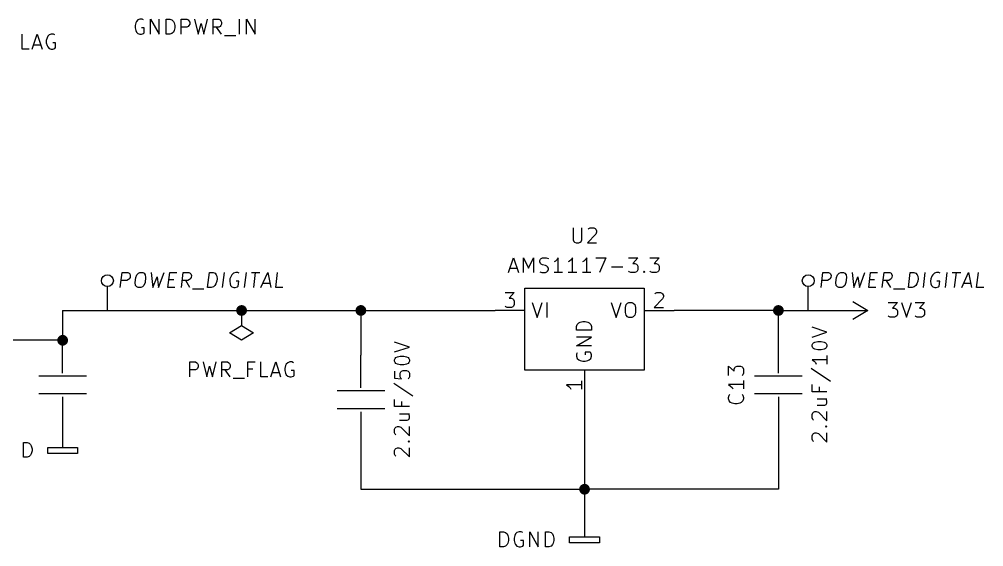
# Model space of a CAD drawing. Extents: x 0.3 to 16.3, y -11.7 to -0.2.
# Drawn here: x 5.005 to 8.238, y -3.793 to -2.023 of the extents above; entities that cross this region are included whole.
import ezdxf

# ---------------------------------------------------------------- set-up
doc = ezdxf.new("R2010")
doc.units = 0
doc.header["$MEASUREMENT"] = 0
for name, color, linetype in [('CYAN2', 4, 'CONTINUOUS'), ('GRAY1', 251, 'CONTINUOUS'), ('GREEN3', 91, 'CONTINUOUS'), ('LYELLOW', 51, 'CONTINUOUS'), ('MAGENTA2', 6, 'CONTINUOUS'), ('RED2', 1, 'CONTINUOUS'), ('RED3', 11, 'CONTINUOUS')]:
    doc.layers.add(name, color=color, linetype=linetype)

msp = doc.modelspace()

# ---------------------------------------------------------------- linework, layer by layer
at = {"layer": 'CYAN2', "linetype": 'CONTINUOUS'}
for p, q in [((5.395, -2.0347), (5.3926, -2.0442)), ((5.3974, -2.0299), (5.395, -2.0347)), ((5.4021, -2.0252), (5.3974, -2.0299)), ((5.4093, -2.0228), (5.4021, -2.0252)), ((5.4164, -2.0228), (5.4093, -2.0228)), ((5.4212, -2.0252), (5.4164, -2.0228)), ((5.445, -2.0728), (5.445, -2.0228)), ((5.445, -2.0228), (5.4736, -2.0728)), ((5.4736, -2.0728), (5.4736, -2.0228)), ((5.4974, -2.0728), (5.4974, -2.0228)), ((5.4974, -2.0228), (5.5093, -2.0228)), ((5.5093, -2.0228), (5.5164, -2.0252)), ((5.5164, -2.0252), (5.5212, -2.0299)), ((5.5212, -2.0299), (5.5236, -2.0347)), ((5.5236, -2.0347), (5.5259, -2.0442)), ((5.5474, -2.0728), (5.5474, -2.0228)), ((5.5474, -2.0228), (5.5664, -2.0228)), ((5.5664, -2.0228), (5.5712, -2.0252)), ((5.5712, -2.0252), (5.5736, -2.0276)), ((5.5736, -2.0276), (5.5759, -2.0323)), ((5.5759, -2.0323), (5.5759, -2.0395)), ((5.5926, -2.0228), (5.6045, -2.0728)), ((5.6045, -2.0728), (5.614, -2.0371)), ((5.614, -2.0371), (5.6236, -2.0728)), ((5.6236, -2.0728), (5.6355, -2.0228)), ((5.6545, -2.0728), (5.6545, -2.0228)), ((5.6545, -2.0228), (5.6736, -2.0228)), ((5.6736, -2.0228), (5.6783, -2.0252)), ((5.6783, -2.0252), (5.6807, -2.0276)), ((5.6807, -2.0276), (5.6831, -2.0323)), ((5.6831, -2.0323), (5.6831, -2.0395)), ((5.7426, -2.0728), (5.7426, -2.0228)), ((5.7664, -2.0728), (5.7664, -2.0228)), ((5.7664, -2.0228), (5.795, -2.0728)), ((5.795, -2.0728), (5.795, -2.0228)), ((5.3926, -2.0442), (5.3926, -2.0514)), ((5.3926, -2.0514), (5.395, -2.0609)), ((5.395, -2.0609), (5.3974, -2.0657)), ((5.3974, -2.0657), (5.4021, -2.0704)), ((5.4236, -2.0514), (5.414, -2.0514)), ((5.4212, -2.0704), (5.4236, -2.068)), ((5.4236, -2.068), (5.4236, -2.0514)), ((5.5212, -2.0657), (5.5164, -2.0704)), ((5.5236, -2.0609), (5.5212, -2.0657)), ((5.5259, -2.0514), (5.5236, -2.0609)), ((5.5259, -2.0442), (5.5259, -2.0514)), ((5.5664, -2.049), (5.5474, -2.049)), ((5.5712, -2.0466), (5.5664, -2.049)), ((5.5736, -2.0442), (5.5712, -2.0466)), ((5.5759, -2.0395), (5.5736, -2.0442)), ((5.6736, -2.049), (5.6545, -2.049)), ((5.6831, -2.0728), (5.6664, -2.049)), ((5.6783, -2.0466), (5.6736, -2.049)), ((5.6807, -2.0442), (5.6783, -2.0466)), ((5.6831, -2.0395), (5.6807, -2.0442)), ((5.0143, -2.1228), (5.0143, -2.0728)), ((5.0476, -2.1228), (5.0643, -2.0728)), ((5.0643, -2.0728), (5.0809, -2.1228)), ((5.0976, -2.0847), (5.0952, -2.0942)), ((5.0952, -2.0942), (5.0952, -2.1014)), ((5.0952, -2.1014), (5.0976, -2.1109)), ((5.1, -2.0799), (5.0976, -2.0847)), ((5.1048, -2.0752), (5.1, -2.0799)), ((5.1119, -2.0728), (5.1048, -2.0752)), ((5.119, -2.0728), (5.1119, -2.0728)), ((5.1262, -2.1014), (5.1167, -2.1014)), ((5.1238, -2.0752), (5.119, -2.0728)), ((5.1262, -2.118), (5.1262, -2.1014)), ((5.4021, -2.0704), (5.4093, -2.0728)), ((5.4093, -2.0728), (5.414, -2.0728)), ((5.414, -2.0728), (5.4212, -2.0704)), ((5.5093, -2.0728), (5.4974, -2.0728)), ((5.5164, -2.0704), (5.5093, -2.0728)), ((5.6926, -2.0776), (5.7307, -2.0776)), ((5.0381, -2.1228), (5.0143, -2.1228)), ((5.0524, -2.1085), (5.0762, -2.1085)), ((5.0976, -2.1109), (5.1, -2.1157)), ((5.1, -2.1157), (5.1048, -2.1204)), ((5.1048, -2.1204), (5.1119, -2.1228)), ((5.1119, -2.1228), (5.1167, -2.1228)), ((5.1167, -2.1228), (5.1238, -2.1204)), ((5.1238, -2.1204), (5.1262, -2.118)), ((6.8619, -2.7228), (6.8619, -2.7633)), ((6.8905, -2.7633), (6.8905, -2.7228)), ((6.9381, -2.7442), (6.9095, -2.7728)), ((6.9119, -2.7276), (6.9143, -2.7252)), ((6.9143, -2.7252), (6.919, -2.7228)), ((6.919, -2.7228), (6.931, -2.7228)), ((6.931, -2.7228), (6.9357, -2.7252)), ((6.9357, -2.7252), (6.9381, -2.7276)), ((6.9381, -2.7276), (6.9405, -2.7323)), ((6.9405, -2.7371), (6.9381, -2.7442)), ((6.9405, -2.7323), (6.9405, -2.7371)), ((6.8619, -2.7633), (6.8643, -2.768)), ((6.8643, -2.768), (6.8667, -2.7704)), ((6.8667, -2.7704), (6.8714, -2.7728)), ((6.8714, -2.7728), (6.8809, -2.7728)), ((6.8809, -2.7728), (6.8857, -2.7704)), ((6.8857, -2.7704), (6.8881, -2.768)), ((6.8881, -2.768), (6.8905, -2.7633)), ((6.9095, -2.7728), (6.9405, -2.7728)), ((6.6452, -2.8728), (6.6619, -2.8228)), ((6.6619, -2.8228), (6.6786, -2.8728)), ((6.6952, -2.8728), (6.6952, -2.8228)), ((6.6952, -2.8228), (6.7119, -2.8585)), ((6.7119, -2.8585), (6.7286, -2.8228)), ((6.7286, -2.8228), (6.7286, -2.8728)), ((6.75, -2.8323), (6.7524, -2.8276)), ((6.75, -2.8371), (6.75, -2.8323)), ((6.7524, -2.8419), (6.75, -2.8371)), ((6.7524, -2.8276), (6.7548, -2.8252)), ((6.7548, -2.8442), (6.7524, -2.8419)), ((6.7548, -2.8252), (6.7595, -2.8228)), ((6.7595, -2.8466), (6.7548, -2.8442)), ((6.7595, -2.8228), (6.7714, -2.8228)), ((6.7714, -2.8228), (6.7786, -2.8252)), ((6.8024, -2.8347), (6.7976, -2.8371)), ((6.8071, -2.8299), (6.8024, -2.8347)), ((6.8119, -2.8228), (6.8071, -2.8299)), ((6.8119, -2.8728), (6.8119, -2.8228)), ((6.85, -2.8347), (6.8452, -2.8371)), ((6.8548, -2.8299), (6.85, -2.8347)), ((6.8595, -2.8228), (6.8548, -2.8299)), ((6.8595, -2.8728), (6.8595, -2.8228)), ((6.8976, -2.8347), (6.8929, -2.8371)), ((6.9024, -2.8299), (6.8976, -2.8347)), ((6.9071, -2.8228), (6.9024, -2.8299)), ((6.9071, -2.8728), (6.9071, -2.8228)), ((6.9381, -2.8228), (6.9714, -2.8228)), ((6.9714, -2.8228), (6.95, -2.8728)), ((7.0476, -2.8228), (7.0786, -2.8228)), ((7.0786, -2.8228), (7.0619, -2.8419)), ((7.0619, -2.8419), (7.069, -2.8419)), ((7.069, -2.8419), (7.0738, -2.8442)), ((7.0738, -2.8442), (7.0762, -2.8466)), ((7.119, -2.8228), (7.15, -2.8228)), ((7.15, -2.8228), (7.1333, -2.8419)), ((7.1333, -2.8419), (7.1405, -2.8419)), ((7.1405, -2.8419), (7.1452, -2.8442)), ((7.1452, -2.8442), (7.1476, -2.8466)), ((6.65, -2.8585), (6.6738, -2.8585)), ((6.75, -2.8704), (6.7571, -2.8728)), ((6.7571, -2.8728), (6.7691, -2.8728)), ((6.7691, -2.849), (6.7595, -2.8466)), ((6.7738, -2.8514), (6.7691, -2.849)), ((6.7691, -2.8728), (6.7738, -2.8704)), ((6.7762, -2.8538), (6.7738, -2.8514)), ((6.7738, -2.8704), (6.7762, -2.868)), ((6.7786, -2.8585), (6.7762, -2.8538)), ((6.7762, -2.868), (6.7786, -2.8633)), ((6.7786, -2.8633), (6.7786, -2.8585)), ((6.8262, -2.8728), (6.7976, -2.8728)), ((6.8738, -2.8728), (6.8452, -2.8728)), ((6.9214, -2.8728), (6.8929, -2.8728)), ((6.9905, -2.8538), (7.0286, -2.8538)), ((7.05, -2.8704), (7.0476, -2.868)), ((7.0548, -2.8728), (7.05, -2.8704)), ((7.069, -2.8728), (7.0548, -2.8728)), ((7.0738, -2.8704), (7.069, -2.8728)), ((7.0762, -2.868), (7.0738, -2.8704)), ((7.0762, -2.8466), (7.0786, -2.8514)), ((7.0786, -2.8633), (7.0762, -2.868)), ((7.0786, -2.8514), (7.0786, -2.8633)), ((7.0976, -2.8704), (7.1, -2.868)), ((7.1, -2.8728), (7.0976, -2.8704)), ((7.1, -2.868), (7.1024, -2.8704)), ((7.1, -2.868), (7.1, -2.8728)), ((7.1024, -2.8704), (7.1, -2.8728)), ((7.1214, -2.8704), (7.119, -2.868)), ((7.1262, -2.8728), (7.1214, -2.8704)), ((7.1405, -2.8728), (7.1262, -2.8728)), ((7.1452, -2.8704), (7.1405, -2.8728)), ((7.1476, -2.868), (7.1452, -2.8704)), ((7.1476, -2.8466), (7.15, -2.8514)), ((7.15, -2.8633), (7.1476, -2.868)), ((7.15, -2.8514), (7.15, -2.8633)), ((6.7248, -2.9731), (6.7414, -3.0231)), ((6.7414, -3.0231), (6.7581, -2.9731)), ((6.7748, -3.0231), (6.7748, -2.9731)), ((6.9895, -2.9731), (7.0062, -3.0231)), ((7.0062, -3.0231), (7.0229, -2.9731)), ((7.0443, -2.9755), (7.049, -2.9731)), ((7.049, -2.9731), (7.0586, -2.9731)), ((7.0586, -2.9731), (7.0633, -2.9755)), ((7.9181, -2.9728), (7.949, -2.9728)), ((7.949, -2.9728), (7.9324, -2.9919)), ((7.9633, -2.9728), (7.98, -3.0228)), ((7.98, -3.0228), (7.9967, -2.9728)), ((8.0086, -2.9728), (8.0395, -2.9728)), ((8.0395, -2.9728), (8.0229, -2.9919)), ((7.0371, -2.9898), (7.0395, -2.9803)), ((7.0371, -3.0065), (7.0371, -2.9898)), ((7.0395, -3.016), (7.0371, -3.0065)), ((7.0395, -2.9803), (7.0443, -2.9755)), ((7.0633, -2.9755), (7.0681, -2.9803)), ((7.0681, -2.9803), (7.0705, -2.9898)), ((7.0705, -3.0065), (7.0681, -3.016)), ((7.0705, -2.9898), (7.0705, -3.0065)), ((7.9324, -2.9919), (7.9395, -2.9919)), ((7.9395, -2.9919), (7.9443, -2.9942)), ((7.9443, -2.9942), (7.9467, -2.9966)), ((7.9467, -2.9966), (7.949, -3.0014)), ((7.949, -3.0014), (7.949, -3.0133)), ((8.0229, -2.9919), (8.03, -2.9919)), ((8.03, -2.9919), (8.0348, -2.9942)), ((8.0348, -2.9942), (8.0371, -2.9966)), ((8.0371, -2.9966), (8.0395, -3.0014)), ((8.0395, -3.0014), (8.0395, -3.0133)), ((6.8803, -3.0419), (6.885, -3.0395)), ((6.885, -3.0395), (6.8946, -3.0371)), ((6.8946, -3.0371), (6.9017, -3.0371)), ((6.9017, -3.0371), (6.9112, -3.0395)), ((6.9112, -3.0395), (6.916, -3.0419)), ((7.0443, -3.0208), (7.0395, -3.016)), ((7.049, -3.0231), (7.0443, -3.0208)), ((7.0586, -3.0231), (7.049, -3.0231)), ((7.0633, -3.0208), (7.0586, -3.0231)), ((7.0681, -3.016), (7.0633, -3.0208)), ((7.9205, -3.0204), (7.9181, -3.018)), ((7.9252, -3.0228), (7.9205, -3.0204)), ((7.9395, -3.0228), (7.9252, -3.0228)), ((7.9443, -3.0204), (7.9395, -3.0228)), ((7.9467, -3.018), (7.9443, -3.0204)), ((7.949, -3.0133), (7.9467, -3.018)), ((8.011, -3.0204), (8.0086, -3.018)), ((8.0157, -3.0228), (8.011, -3.0204)), ((8.03, -3.0228), (8.0157, -3.0228)), ((8.0348, -3.0204), (8.03, -3.0228)), ((8.0371, -3.018), (8.0348, -3.0204)), ((8.0395, -3.0133), (8.0371, -3.018)), ((6.8731, -3.0538), (6.8755, -3.0467)), ((6.8731, -3.0657), (6.8731, -3.0538)), ((6.9231, -3.0657), (6.8731, -3.0657)), ((6.8755, -3.0467), (6.8803, -3.0419)), ((6.916, -3.0419), (6.9208, -3.0467)), ((6.9208, -3.0467), (6.9231, -3.0538)), ((6.9231, -3.0538), (6.9231, -3.0657)), ((7.7128, -3.0726), (7.6628, -3.0559)), ((6.8731, -3.1181), (6.9231, -3.0895)), ((6.9231, -3.0895), (6.8731, -3.0895)), ((7.6628, -3.0893), (7.7128, -3.0726)), ((7.6723, -3.1059), (7.6818, -3.1036)), ((7.6818, -3.1036), (7.6938, -3.1036)), ((7.6938, -3.1036), (7.7033, -3.1059)), ((6.3128, -3.1226), (6.2628, -3.1059)), ((6.2628, -3.1393), (6.3128, -3.1226)), ((6.9231, -3.1181), (6.8731, -3.1181)), ((7.6628, -3.1155), (7.6652, -3.1107)), ((7.6628, -3.1202), (7.6628, -3.1155)), ((7.6652, -3.125), (7.6628, -3.1202)), ((7.6652, -3.1107), (7.6676, -3.1083)), ((7.6676, -3.1274), (7.6652, -3.125)), ((7.6676, -3.1083), (7.6723, -3.1059)), ((7.6723, -3.1298), (7.6676, -3.1274)), ((7.6818, -3.1321), (7.6723, -3.1298)), ((7.6938, -3.1321), (7.6818, -3.1321)), ((7.7033, -3.1298), (7.6938, -3.1321)), ((7.7033, -3.1059), (7.708, -3.1083)), ((7.708, -3.1274), (7.7033, -3.1298)), ((7.708, -3.1083), (7.7104, -3.1107)), ((7.7104, -3.125), (7.708, -3.1274)), ((7.7104, -3.1107), (7.7128, -3.1155)), ((7.7128, -3.1202), (7.7104, -3.125)), ((7.7128, -3.1155), (7.7128, -3.1202)), ((6.2628, -3.1655), (6.2652, -3.1607)), ((6.2628, -3.1702), (6.2628, -3.1655)), ((6.2652, -3.1607), (6.2676, -3.1583)), ((6.2676, -3.1583), (6.2723, -3.1559)), ((6.2723, -3.1559), (6.2818, -3.1536)), ((6.2818, -3.1536), (6.2938, -3.1536)), ((6.2938, -3.1536), (6.3033, -3.1559)), ((6.3033, -3.1559), (6.308, -3.1583)), ((6.308, -3.1583), (6.3104, -3.1607)), ((6.3104, -3.1607), (6.3128, -3.1655)), ((6.3128, -3.1655), (6.3128, -3.1702)), ((6.8755, -3.1419), (6.8731, -3.1467)), ((6.8731, -3.1467), (6.8731, -3.1538)), ((6.8731, -3.1538), (6.8755, -3.1609)), ((6.8755, -3.1609), (6.8803, -3.1657)), ((6.8803, -3.1657), (6.885, -3.1681)), ((6.885, -3.1681), (6.8946, -3.1705)), ((6.9184, -3.1395), (6.9017, -3.1395)), ((6.9017, -3.1395), (6.9017, -3.149)), ((6.9017, -3.1705), (6.9112, -3.1681)), ((6.9112, -3.1681), (6.916, -3.1657)), ((6.916, -3.1657), (6.9208, -3.1609)), ((6.9208, -3.1419), (6.9184, -3.1395)), ((6.9231, -3.149), (6.9208, -3.1419)), ((6.9208, -3.1609), (6.9231, -3.1538)), ((6.9231, -3.1538), (6.9231, -3.149)), ((7.7128, -3.1655), (7.6628, -3.1655)), ((7.6628, -3.1655), (7.6699, -3.1702)), ((7.7128, -3.1512), (7.7128, -3.1798)), ((5.5762, -3.2228), (5.5762, -3.1728)), ((5.5762, -3.1728), (5.5952, -3.1728)), ((5.5952, -3.199), (5.5762, -3.199)), ((5.5952, -3.1728), (5.6, -3.1752)), ((5.6, -3.1966), (5.5952, -3.199)), ((5.6, -3.1752), (5.6024, -3.1776)), ((5.6024, -3.1942), (5.6, -3.1966)), ((5.6024, -3.1776), (5.6048, -3.1823)), ((5.6048, -3.1895), (5.6024, -3.1942)), ((5.6048, -3.1823), (5.6048, -3.1895)), ((5.6214, -3.1728), (5.6333, -3.2228)), ((5.6333, -3.2228), (5.6429, -3.1871)), ((5.6429, -3.1871), (5.6524, -3.2228)), ((5.6524, -3.2228), (5.6643, -3.1728)), ((5.6833, -3.2228), (5.6833, -3.1728)), ((5.6833, -3.1728), (5.7024, -3.1728)), ((5.7024, -3.199), (5.6833, -3.199)), ((5.7119, -3.2228), (5.6952, -3.199)), ((5.7024, -3.1728), (5.7071, -3.1752)), ((5.7071, -3.1966), (5.7024, -3.199)), ((5.7071, -3.1752), (5.7095, -3.1776)), ((5.7095, -3.1942), (5.7071, -3.1966)), ((5.7095, -3.1776), (5.7119, -3.1823)), ((5.7119, -3.1895), (5.7095, -3.1942)), ((5.7119, -3.1823), (5.7119, -3.1895)), ((5.7714, -3.2228), (5.7714, -3.1728)), ((5.7714, -3.1728), (5.7952, -3.1728)), ((5.7881, -3.1966), (5.7714, -3.1966)), ((5.8143, -3.2228), (5.8143, -3.1728)), ((5.8476, -3.2228), (5.8643, -3.1728)), ((5.8643, -3.1728), (5.8809, -3.2228)), ((5.8976, -3.1847), (5.8952, -3.1942)), ((5.8952, -3.1942), (5.8952, -3.2014)), ((5.8952, -3.2014), (5.8976, -3.2109)), ((5.9, -3.1799), (5.8976, -3.1847)), ((5.9048, -3.1752), (5.9, -3.1799)), ((5.9119, -3.1728), (5.9048, -3.1752)), ((5.919, -3.1728), (5.9119, -3.1728)), ((5.9262, -3.2014), (5.9167, -3.2014)), ((5.9238, -3.1752), (5.919, -3.1728)), ((5.9262, -3.218), (5.9262, -3.2014)), ((6.2652, -3.175), (6.2628, -3.1702)), ((6.2676, -3.1774), (6.2652, -3.175)), ((6.2723, -3.1798), (6.2676, -3.1774)), ((6.2818, -3.1821), (6.2723, -3.1798)), ((6.2938, -3.1821), (6.2818, -3.1821)), ((6.2866, -3.2036), (6.2914, -3.2012)), ((6.2914, -3.2012), (6.3033, -3.2012)), ((6.3033, -3.1798), (6.2938, -3.1821)), ((6.308, -3.1774), (6.3033, -3.1798)), ((6.3033, -3.2012), (6.308, -3.2036)), ((6.3104, -3.175), (6.308, -3.1774)), ((6.3128, -3.1702), (6.3104, -3.175)), ((6.8946, -3.1705), (6.9017, -3.1705)), ((7.3828, -3.2179), (7.3828, -3.1869)), ((7.3828, -3.1869), (7.4018, -3.2036)), ((7.4018, -3.1964), (7.4042, -3.1917)), ((7.4018, -3.2036), (7.4018, -3.1964)), ((7.4042, -3.1917), (7.4066, -3.1893)), ((7.4066, -3.1893), (7.4114, -3.1869)), ((7.4114, -3.1869), (7.4233, -3.1869)), ((7.4233, -3.1869), (7.428, -3.1893)), ((7.428, -3.1893), (7.4304, -3.1917)), ((7.4304, -3.1917), (7.4328, -3.1964)), ((7.4328, -3.1964), (7.4328, -3.2107)), ((7.6604, -3.194), (7.7247, -3.2369)), ((7.6699, -3.1702), (7.6747, -3.175)), ((7.6747, -3.175), (7.6771, -3.1798)), ((5.7214, -3.2276), (5.7595, -3.2276)), ((5.8381, -3.2228), (5.8143, -3.2228)), ((5.8524, -3.2085), (5.8762, -3.2085)), ((5.8976, -3.2109), (5.9, -3.2157)), ((5.9, -3.2157), (5.9048, -3.2204)), ((5.9048, -3.2204), (5.9119, -3.2228)), ((5.9119, -3.2228), (5.9167, -3.2228)), ((5.9167, -3.2228), (5.9238, -3.2204)), ((5.9238, -3.2204), (5.9262, -3.218)), ((6.2628, -3.2036), (6.2628, -3.2274)), ((6.2628, -3.2274), (6.2866, -3.2298)), ((6.2818, -3.2107), (6.2842, -3.2059)), ((6.2818, -3.2226), (6.2818, -3.2107)), ((6.2842, -3.2274), (6.2818, -3.2226)), ((6.2842, -3.2059), (6.2866, -3.2036)), ((6.2866, -3.2298), (6.2842, -3.2274)), ((6.308, -3.2036), (6.3104, -3.2059)), ((6.3104, -3.2274), (6.308, -3.2298)), ((6.3104, -3.2059), (6.3128, -3.2107)), ((6.3128, -3.2226), (6.3104, -3.2274)), ((6.3128, -3.2107), (6.3128, -3.2226)), ((7.4304, -3.2155), (7.428, -3.2179)), ((7.4328, -3.2107), (7.4304, -3.2155)), ((6.2604, -3.244), (6.3247, -3.2869)), ((7.4328, -3.2488), (7.3828, -3.2488)), ((7.3828, -3.2488), (7.3899, -3.2536)), ((7.3899, -3.2536), (7.3947, -3.2583)), ((7.3947, -3.2583), (7.3971, -3.2631)), ((7.4328, -3.2345), (7.4328, -3.2631)), ((7.6628, -3.2726), (7.6628, -3.2488)), ((7.6866, -3.2559), (7.6866, -3.2726)), ((7.3828, -3.2917), (7.3852, -3.2845)), ((7.3828, -3.2964), (7.3828, -3.2917)), ((7.3852, -3.3036), (7.3828, -3.2964)), ((7.3852, -3.2845), (7.3876, -3.2821)), ((7.428, -3.2821), (7.4304, -3.2845)), ((7.4304, -3.2845), (7.4328, -3.2917)), ((7.4328, -3.2964), (7.4304, -3.3036)), ((7.4328, -3.2917), (7.4328, -3.2964)), ((7.7128, -3.2726), (7.6628, -3.2726)), ((7.6795, -3.2964), (7.7128, -3.2964)), ((7.7104, -3.2988), (7.708, -3.2964)), ((6.2628, -3.3226), (6.2628, -3.2988)), ((6.3128, -3.3226), (6.2628, -3.3226)), ((6.2866, -3.3059), (6.2866, -3.3226)), ((7.3899, -3.3083), (7.3852, -3.3036)), ((7.3947, -3.3107), (7.3899, -3.3083)), ((7.4042, -3.3131), (7.3947, -3.3107)), ((7.4114, -3.3131), (7.4042, -3.3131)), ((7.4209, -3.3107), (7.4114, -3.3131)), ((7.4257, -3.3083), (7.4209, -3.3107)), ((7.4304, -3.3036), (7.4257, -3.3083)), ((7.6795, -3.3179), (7.7057, -3.3179)), ((7.7057, -3.3179), (7.7104, -3.3155)), ((7.7128, -3.3036), (7.7104, -3.2988)), ((7.7104, -3.3155), (7.7128, -3.3107)), ((7.7128, -3.3107), (7.7128, -3.3036)), ((6.2795, -3.3464), (6.3128, -3.3464)), ((6.3104, -3.3488), (6.308, -3.3464)), ((6.3128, -3.3536), (6.3104, -3.3488)), ((6.3104, -3.3655), (6.3128, -3.3607)), ((6.3128, -3.3607), (6.3128, -3.3536)), ((7.6628, -3.3488), (7.6652, -3.344)), ((7.6628, -3.3607), (7.6628, -3.3488)), ((7.6652, -3.3655), (7.6628, -3.3607)), ((7.6652, -3.344), (7.6676, -3.3417)), ((7.6676, -3.3417), (7.6723, -3.3393)), ((7.6723, -3.3393), (7.6771, -3.3393)), ((7.6771, -3.3393), (7.6842, -3.3417)), ((7.6842, -3.3417), (7.7128, -3.3702)), ((7.7128, -3.3702), (7.7128, -3.3393)), ((6.2628, -3.3988), (6.2652, -3.394)), ((6.2652, -3.394), (6.2676, -3.3917)), ((6.2676, -3.3917), (6.2723, -3.3893)), ((6.2723, -3.3893), (6.2771, -3.3893)), ((6.2771, -3.3893), (6.2842, -3.3917)), ((6.2795, -3.3679), (6.3057, -3.3679)), ((6.2842, -3.3917), (6.3128, -3.4202)), ((6.3057, -3.3679), (6.3104, -3.3655)), ((6.3128, -3.4202), (6.3128, -3.3893)), ((7.6676, -3.3678), (7.6652, -3.3655)), ((7.708, -3.3893), (7.7104, -3.3869)), ((7.7104, -3.3917), (7.708, -3.3893)), ((7.708, -3.3893), (7.7128, -3.3893)), ((7.7104, -3.3869), (7.7128, -3.3893)), ((7.7128, -3.3893), (7.7104, -3.3917)), ((6.2628, -3.4107), (6.2628, -3.3988)), ((6.2652, -3.4155), (6.2628, -3.4107)), ((6.2676, -3.4178), (6.2652, -3.4155)), ((7.6628, -3.4202), (7.6652, -3.4155)), ((7.6628, -3.4321), (7.6628, -3.4202)), ((7.6652, -3.4155), (7.6676, -3.4131)), ((7.6676, -3.4131), (7.6723, -3.4107)), ((7.6723, -3.4107), (7.6771, -3.4107)), ((7.6771, -3.4107), (7.6842, -3.4131)), ((7.6842, -3.4131), (7.7128, -3.4417)), ((7.7128, -3.4417), (7.7128, -3.4107)), ((5.0187, -3.4928), (5.0187, -3.4428)), ((5.0187, -3.4428), (5.0306, -3.4428)), ((5.0187, -3.4928), (5.0187, -3.4428)), ((5.0187, -3.4428), (5.0306, -3.4428)), ((5.0306, -3.4428), (5.0377, -3.4452)), ((5.0306, -3.4428), (5.0377, -3.4452)), ((5.0377, -3.4452), (5.0425, -3.4499)), ((5.0377, -3.4452), (5.0425, -3.4499)), ((5.0425, -3.4499), (5.0449, -3.4547)), ((5.0425, -3.4499), (5.0449, -3.4547)), ((5.0449, -3.4547), (5.0472, -3.4642)), ((5.0449, -3.4547), (5.0472, -3.4642)), ((6.308, -3.4393), (6.3104, -3.4369)), ((6.3104, -3.4417), (6.308, -3.4393)), ((6.308, -3.4393), (6.3128, -3.4393)), ((6.3104, -3.4369), (6.3128, -3.4393)), ((6.3128, -3.4393), (6.3104, -3.4417)), ((7.6652, -3.4369), (7.6628, -3.4321)), ((7.6676, -3.4393), (7.6652, -3.4369)), ((5.0377, -3.4904), (5.0306, -3.4928)), ((5.0377, -3.4904), (5.0306, -3.4928)), ((5.0425, -3.4857), (5.0377, -3.4904)), ((5.0425, -3.4857), (5.0377, -3.4904)), ((5.0449, -3.4809), (5.0425, -3.4857)), ((5.0449, -3.4809), (5.0425, -3.4857)), ((5.0472, -3.4714), (5.0449, -3.4809)), ((5.0472, -3.4714), (5.0449, -3.4809)), ((5.0472, -3.4642), (5.0472, -3.4714)), ((5.0472, -3.4642), (5.0472, -3.4714)), ((6.2628, -3.4702), (6.2652, -3.4655)), ((6.2628, -3.4821), (6.2628, -3.4702)), ((6.2652, -3.4869), (6.2628, -3.4821)), ((6.2652, -3.4655), (6.2676, -3.4631)), ((6.2676, -3.4893), (6.2652, -3.4869)), ((6.2676, -3.4631), (6.2723, -3.4607)), ((6.2723, -3.4607), (6.2771, -3.4607)), ((6.2771, -3.4607), (6.2842, -3.4631)), ((6.2842, -3.4631), (6.3128, -3.4917)), ((6.3128, -3.4917), (6.3128, -3.4607)), ((5.0306, -3.4928), (5.0187, -3.4928)), ((5.0306, -3.4928), (5.0187, -3.4928)), ((6.6163, -3.7928), (6.6163, -3.7428)), ((6.6163, -3.7428), (6.6282, -3.7428)), ((6.6282, -3.7428), (6.6353, -3.7452)), ((6.6353, -3.7452), (6.6401, -3.7499)), ((6.6401, -3.7499), (6.6425, -3.7547)), ((6.6687, -3.7499), (6.6663, -3.7547)), ((6.6734, -3.7452), (6.6687, -3.7499)), ((6.6806, -3.7428), (6.6734, -3.7452)), ((6.6877, -3.7428), (6.6806, -3.7428)), ((6.6925, -3.7452), (6.6877, -3.7428)), ((6.7163, -3.7928), (6.7163, -3.7428)), ((6.7163, -3.7428), (6.7449, -3.7928)), ((6.7449, -3.7928), (6.7449, -3.7428)), ((6.7687, -3.7928), (6.7687, -3.7428)), ((6.7687, -3.7428), (6.7806, -3.7428)), ((6.7806, -3.7428), (6.7877, -3.7452)), ((6.7877, -3.7452), (6.7925, -3.7499)), ((6.7925, -3.7499), (6.7949, -3.7547)), ((6.6425, -3.7809), (6.6401, -3.7857)), ((6.6425, -3.7547), (6.6449, -3.7642)), ((6.6449, -3.7714), (6.6425, -3.7809)), ((6.6449, -3.7642), (6.6449, -3.7714)), ((6.6663, -3.7547), (6.6639, -3.7642)), ((6.6639, -3.7642), (6.6639, -3.7714)), ((6.6639, -3.7714), (6.6663, -3.7809)), ((6.6663, -3.7809), (6.6687, -3.7857)), ((6.6949, -3.7714), (6.6853, -3.7714)), ((6.6949, -3.788), (6.6949, -3.7714)), ((6.7949, -3.7809), (6.7925, -3.7857)), ((6.7949, -3.7547), (6.7972, -3.7642)), ((6.7972, -3.7714), (6.7949, -3.7809)), ((6.7972, -3.7642), (6.7972, -3.7714)), ((6.6282, -3.7928), (6.6163, -3.7928)), ((6.6353, -3.7904), (6.6282, -3.7928)), ((6.6401, -3.7857), (6.6353, -3.7904)), ((6.6687, -3.7857), (6.6734, -3.7904)), ((6.6734, -3.7904), (6.6806, -3.7928)), ((6.6806, -3.7928), (6.6853, -3.7928)), ((6.6853, -3.7928), (6.6925, -3.7904)), ((6.6925, -3.7904), (6.6949, -3.788)), ((6.7806, -3.7928), (6.7687, -3.7928)), ((6.7877, -3.7904), (6.7806, -3.7928)), ((6.7925, -3.7857), (6.7877, -3.7904))]:
    msp.add_line(p, q, dxfattribs=at)
at = {"layer": 'GRAY1', "linetype": 'CONTINUOUS'}
for p, q in [((5.3, -3), (5.3, -2.92)), ((7.65, -3), (7.65, -2.92))]:
    msp.add_line(p, q, dxfattribs=at)
at = {"layer": 'GRAY1'}
for centre in [(5.3, -2.9), (7.65, -2.9)]:
    msp.add_circle(centre, 0.02, dxfattribs=at)
at = {"layer": 'GREEN3', "linetype": 'CONTINUOUS'}
for p, q in [((5.15, -3), (5.15, -3.1)), ((5.15, -3), (5.75, -3)), ((5.75, -3), (6.15, -3)), ((6.15, -3), (6.6, -3)), ((6.15, -3), (6.15, -3.15)), ((7.55, -3), (7.2, -3)), ((7.55, -3), (7.75, -3)), ((7.55, -3.1), (7.55, -3)), ((5.15, -3.1), (4.45, -3.1)), ((6.9, -3.3), (6.9, -3.6)), ((7.55, -3.4), (7.55, -3.6)), ((6.15, -3.45), (6.15, -3.6)), ((6.15, -3.6), (6.9, -3.6)), ((6.9, -3.6), (6.9, -3.7)), ((7.55, -3.6), (6.9, -3.6))]:
    msp.add_line(p, q, dxfattribs=at)
at = {"layer": 'GREEN3', "const_width": 0.018}
for points in [[(5.741, -3, 1), (5.759, -3, 1)], [(6.141, -3, 1), (6.159, -3, 1)], [(7.541, -3, 1), (7.559, -3, 1)], [(5.141, -3.1, 1), (5.159, -3.1, 1)], [(6.891, -3.6, 1), (6.909, -3.6, 1)]]:
    msp.add_lwpolyline(points, format="xyb", close=True, dxfattribs=at)
at = {"layer": 'LYELLOW', "linetype": 'CONTINUOUS'}
for p, q in [((6.7, -3.2), (6.7, -2.925)), ((6.7, -2.925), (7.1, -2.925)), ((7.1, -2.925), (7.1, -3.2)), ((7.1, -3.2), (6.7, -3.2))]:
    msp.add_line(p, q, dxfattribs=at)
at = {"layer": 'MAGENTA2', "linetype": 'CONTINUOUS'}
for p, q in [((5.3432, -2.9228), (5.3495, -2.8728)), ((5.3495, -2.8728), (5.3685, -2.8728)), ((5.3685, -2.8728), (5.373, -2.8752)), ((5.373, -2.8752), (5.3751, -2.8776)), ((5.3751, -2.8776), (5.3768, -2.8823)), ((5.3986, -2.8799), (5.4039, -2.8752)), ((5.4039, -2.8752), (5.409, -2.8728)), ((5.409, -2.8728), (5.4185, -2.8728)), ((5.4185, -2.8728), (5.423, -2.8752)), ((5.423, -2.8752), (5.4271, -2.8799)), ((5.4471, -2.8728), (5.4527, -2.9228)), ((5.4718, -2.9228), (5.4899, -2.8728)), ((5.5027, -2.9228), (5.509, -2.8728)), ((5.509, -2.8728), (5.5328, -2.8728)), ((5.548, -2.9228), (5.5542, -2.8728)), ((5.5542, -2.8728), (5.5733, -2.8728)), ((5.5733, -2.8728), (5.5777, -2.8752)), ((5.5777, -2.8752), (5.5798, -2.8776)), ((5.5798, -2.8776), (5.5816, -2.8823)), ((5.6361, -2.9228), (5.6423, -2.8728)), ((5.6423, -2.8728), (5.6542, -2.8728)), ((5.6542, -2.8728), (5.6611, -2.8752)), ((5.6611, -2.8752), (5.6652, -2.8799)), ((5.6861, -2.9228), (5.6923, -2.8728)), ((5.723, -2.8752), (5.7176, -2.8799)), ((5.7304, -2.8728), (5.723, -2.8752)), ((5.7376, -2.8728), (5.7304, -2.8728)), ((5.742, -2.8752), (5.7376, -2.8728)), ((5.7599, -2.9228), (5.7661, -2.8728)), ((5.7828, -2.8728), (5.8114, -2.8728)), ((5.7908, -2.9228), (5.7971, -2.8728)), ((5.8146, -2.9228), (5.8376, -2.8728)), ((5.8376, -2.8728), (5.848, -2.9228)), ((5.8646, -2.9228), (5.8709, -2.8728)), ((7.6932, -2.9228), (7.6995, -2.8728)), ((7.6995, -2.8728), (7.7185, -2.8728)), ((7.7185, -2.8728), (7.723, -2.8752)), ((7.723, -2.8752), (7.7251, -2.8776)), ((7.7251, -2.8776), (7.7268, -2.8823)), ((7.7486, -2.8799), (7.7539, -2.8752)), ((7.7539, -2.8752), (7.759, -2.8728)), ((7.759, -2.8728), (7.7685, -2.8728)), ((7.7685, -2.8728), (7.773, -2.8752)), ((7.773, -2.8752), (7.7771, -2.8799)), ((7.7971, -2.8728), (7.8027, -2.9228)), ((7.8218, -2.9228), (7.8399, -2.8728)), ((7.8527, -2.9228), (7.859, -2.8728)), ((7.859, -2.8728), (7.8828, -2.8728)), ((7.898, -2.9228), (7.9042, -2.8728)), ((7.9042, -2.8728), (7.9233, -2.8728)), ((7.9233, -2.8728), (7.9277, -2.8752)), ((7.9277, -2.8752), (7.9298, -2.8776)), ((7.9298, -2.8776), (7.9316, -2.8823)), ((7.9861, -2.9228), (7.9923, -2.8728)), ((7.9923, -2.8728), (8.0042, -2.8728)), ((8.0042, -2.8728), (8.0111, -2.8752)), ((8.0111, -2.8752), (8.0152, -2.8799)), ((8.0361, -2.9228), (8.0423, -2.8728)), ((8.073, -2.8752), (8.0676, -2.8799)), ((8.0804, -2.8728), (8.073, -2.8752)), ((8.0876, -2.8728), (8.0804, -2.8728)), ((8.092, -2.8752), (8.0876, -2.8728)), ((8.1099, -2.9228), (8.1161, -2.8728)), ((8.1328, -2.8728), (8.1614, -2.8728)), ((8.1408, -2.9228), (8.1471, -2.8728)), ((8.1646, -2.9228), (8.1876, -2.8728)), ((8.1876, -2.8728), (8.198, -2.9228)), ((8.2146, -2.9228), (8.2209, -2.8728)), ((5.3652, -2.899), (5.3462, -2.899)), ((5.3703, -2.8966), (5.3652, -2.899)), ((5.373, -2.8942), (5.3703, -2.8966)), ((5.376, -2.8895), (5.373, -2.8942)), ((5.3768, -2.8823), (5.376, -2.8895)), ((5.3929, -2.9061), (5.395, -2.8895)), ((5.3941, -2.9157), (5.3929, -2.9061)), ((5.395, -2.8895), (5.3986, -2.8799)), ((5.4263, -2.9061), (5.4227, -2.9157)), ((5.4283, -2.8895), (5.4263, -2.9061)), ((5.4271, -2.8799), (5.4283, -2.8895)), ((5.4527, -2.9228), (5.4667, -2.8871)), ((5.4667, -2.8871), (5.4718, -2.9228)), ((5.506, -2.8966), (5.5227, -2.8966)), ((5.57, -2.899), (5.551, -2.899)), ((5.5765, -2.9228), (5.5629, -2.899)), ((5.5751, -2.8966), (5.57, -2.899)), ((5.5777, -2.8942), (5.5751, -2.8966)), ((5.5807, -2.8895), (5.5777, -2.8942)), ((5.5816, -2.8823), (5.5807, -2.8895)), ((5.6673, -2.9014), (5.6637, -2.9109)), ((5.6652, -2.8799), (5.667, -2.8847)), ((5.667, -2.8847), (5.6682, -2.8942)), ((5.6682, -2.8942), (5.6673, -2.9014)), ((5.7111, -2.8942), (5.7102, -2.9014)), ((5.7102, -2.9014), (5.7114, -2.9109)), ((5.7146, -2.8847), (5.7111, -2.8942)), ((5.7176, -2.8799), (5.7146, -2.8847)), ((5.7411, -2.9014), (5.7316, -2.9014)), ((5.739, -2.918), (5.7411, -2.9014)), ((5.8212, -2.9085), (5.845, -2.9085)), ((7.7152, -2.899), (7.6962, -2.899)), ((7.7203, -2.8966), (7.7152, -2.899)), ((7.723, -2.8942), (7.7203, -2.8966)), ((7.726, -2.8895), (7.723, -2.8942)), ((7.7268, -2.8823), (7.726, -2.8895)), ((7.7429, -2.9061), (7.745, -2.8895)), ((7.7441, -2.9157), (7.7429, -2.9061)), ((7.745, -2.8895), (7.7486, -2.8799)), ((7.7763, -2.9061), (7.7727, -2.9157)), ((7.7783, -2.8895), (7.7763, -2.9061)), ((7.7771, -2.8799), (7.7783, -2.8895)), ((7.8027, -2.9228), (7.8167, -2.8871)), ((7.8167, -2.8871), (7.8218, -2.9228)), ((7.856, -2.8966), (7.8727, -2.8966)), ((7.92, -2.899), (7.901, -2.899)), ((7.9265, -2.9228), (7.9129, -2.899)), ((7.9251, -2.8966), (7.92, -2.899)), ((7.9277, -2.8942), (7.9251, -2.8966)), ((7.9307, -2.8895), (7.9277, -2.8942)), ((7.9316, -2.8823), (7.9307, -2.8895)), ((8.0173, -2.9014), (8.0137, -2.9109)), ((8.0152, -2.8799), (8.017, -2.8847)), ((8.017, -2.8847), (8.0182, -2.8942)), ((8.0182, -2.8942), (8.0173, -2.9014)), ((8.0611, -2.8942), (8.0602, -2.9014)), ((8.0602, -2.9014), (8.0614, -2.9109)), ((8.0646, -2.8847), (8.0611, -2.8942)), ((8.0676, -2.8799), (8.0646, -2.8847)), ((8.0911, -2.9014), (8.0816, -2.9014)), ((8.089, -2.918), (8.0911, -2.9014)), ((8.1712, -2.9085), (8.195, -2.9085)), ((5.3983, -2.9204), (5.3941, -2.9157)), ((5.4027, -2.9228), (5.3983, -2.9204)), ((5.4123, -2.9228), (5.4027, -2.9228)), ((5.4173, -2.9204), (5.4123, -2.9228)), ((5.4227, -2.9157), (5.4173, -2.9204)), ((5.5265, -2.9228), (5.5027, -2.9228)), ((5.5855, -2.9276), (5.6236, -2.9276)), ((5.648, -2.9228), (5.6361, -2.9228)), ((5.6554, -2.9204), (5.648, -2.9228)), ((5.6608, -2.9157), (5.6554, -2.9204)), ((5.6637, -2.9109), (5.6608, -2.9157)), ((5.7114, -2.9109), (5.7132, -2.9157)), ((5.7132, -2.9157), (5.7173, -2.9204)), ((5.7173, -2.9204), (5.7242, -2.9228)), ((5.7242, -2.9228), (5.7289, -2.9228)), ((5.7289, -2.9228), (5.7364, -2.9204)), ((5.7364, -2.9204), (5.739, -2.918)), ((5.8885, -2.9228), (5.8646, -2.9228)), ((7.7483, -2.9204), (7.7441, -2.9157)), ((7.7527, -2.9228), (7.7483, -2.9204)), ((7.7623, -2.9228), (7.7527, -2.9228)), ((7.7673, -2.9204), (7.7623, -2.9228)), ((7.7727, -2.9157), (7.7673, -2.9204)), ((7.8765, -2.9228), (7.8527, -2.9228)), ((7.9355, -2.9276), (7.9736, -2.9276)), ((7.998, -2.9228), (7.9861, -2.9228)), ((8.0054, -2.9204), (7.998, -2.9228)), ((8.0108, -2.9157), (8.0054, -2.9204)), ((8.0137, -2.9109), (8.0108, -2.9157)), ((8.0614, -2.9109), (8.0632, -2.9157)), ((8.0632, -2.9157), (8.0673, -2.9204)), ((8.0673, -2.9204), (8.0742, -2.9228)), ((8.0742, -2.9228), (8.0789, -2.9228)), ((8.0789, -2.9228), (8.0864, -2.9204)), ((8.0864, -2.9204), (8.089, -2.918)), ((8.2385, -2.9228), (8.2146, -2.9228))]:
    msp.add_line(p, q, dxfattribs=at)
at = {"layer": 'RED2', "linetype": 'CONTINUOUS'}
for p, q in [((6.7, -3.2), (6.7, -2.925)), ((6.7, -2.925), (7.1, -2.925)), ((7.1, -2.925), (7.1, -3.2)), ((7.8, -2.97), (7.85, -3)), ((5.75, -3), (5.75, -3.05)), ((6.7, -3), (6.6, -3)), ((7.1, -3), (7.2, -3)), ((7.75, -3), (7.85, -3)), ((7.85, -3), (7.8, -3.03)), ((5.71, -3.075), (5.75, -3.05)), ((5.75, -3.05), (5.79, -3.075)), ((5.15, -3.21), (5.15, -3.1)), ((5.15, -3.21), (5.15, -3.1)), ((5.75, -3.1), (5.71, -3.075)), ((5.79, -3.075), (5.75, -3.1)), ((7.55, -3.21), (7.55, -3.1)), ((6.15, -3.26), (6.15, -3.15)), ((7.1, -3.2), (6.7, -3.2)), ((6.9, -3.2), (6.9, -3.3)), ((5.23, -3.22), (5.07, -3.22)), ((7.63, -3.22), (7.47, -3.22)), ((5.23, -3.28), (5.07, -3.28)), ((5.15, -3.29), (5.15, -3.4)), ((5.15, -3.29), (5.15, -3.4)), ((6.23, -3.27), (6.07, -3.27)), ((7.63, -3.28), (7.47, -3.28)), ((7.55, -3.29), (7.55, -3.4)), ((6.23, -3.33), (6.07, -3.33)), ((6.15, -3.34), (6.15, -3.45)), ((5.15, -3.4), (5.15, -3.46)), ((5.1, -3.48), (5.1, -3.46)), ((5.1, -3.46), (5.2, -3.46)), ((5.2, -3.46), (5.2, -3.48)), ((5.2, -3.48), (5.1, -3.48)), ((6.9, -3.7), (6.9, -3.76)), ((6.85, -3.78), (6.85, -3.76)), ((6.85, -3.76), (6.95, -3.76)), ((6.95, -3.78), (6.85, -3.78)), ((6.95, -3.76), (6.95, -3.78))]:
    msp.add_line(p, q, dxfattribs=at)
at = {"layer": 'RED3', "linetype": 'CONTINUOUS'}
for p, q in [((6.6333, -2.9399), (6.6643, -2.9399)), ((6.6643, -2.9399), (6.6476, -2.9589)), ((7.1357, -2.9446), (7.1381, -2.9423)), ((7.1381, -2.9423), (7.1429, -2.9399)), ((7.1429, -2.9399), (7.1548, -2.9399)), ((7.1548, -2.9399), (7.1595, -2.9423)), ((7.1595, -2.9423), (7.1619, -2.9446)), ((6.6476, -2.9589), (6.6548, -2.9589)), ((6.6548, -2.9589), (6.6595, -2.9613)), ((6.6595, -2.9613), (6.6619, -2.9637)), ((6.6619, -2.9637), (6.6643, -2.9684)), ((6.6643, -2.9684), (6.6643, -2.9804)), ((7.1619, -2.9613), (7.1333, -2.9899)), ((7.1619, -2.9446), (7.1643, -2.9494)), ((7.1643, -2.9542), (7.1619, -2.9613)), ((7.1643, -2.9494), (7.1643, -2.9542)), ((6.6357, -2.9875), (6.6333, -2.9851)), ((6.6405, -2.9899), (6.6357, -2.9875)), ((6.6548, -2.9899), (6.6405, -2.9899)), ((6.6595, -2.9875), (6.6548, -2.9899)), ((6.6619, -2.9851), (6.6595, -2.9875)), ((6.6643, -2.9804), (6.6619, -2.9851)), ((7.1333, -2.9899), (7.1643, -2.9899)), ((6.8899, -3.25), (6.8399, -3.25)), ((6.8399, -3.25), (6.847, -3.2548)), ((6.847, -3.2548), (6.8518, -3.2595)), ((6.8518, -3.2595), (6.8542, -3.2643)), ((6.8899, -3.2357), (6.8899, -3.2643))]:
    msp.add_line(p, q, dxfattribs=at)

doc.saveas('drawing.dxf')
